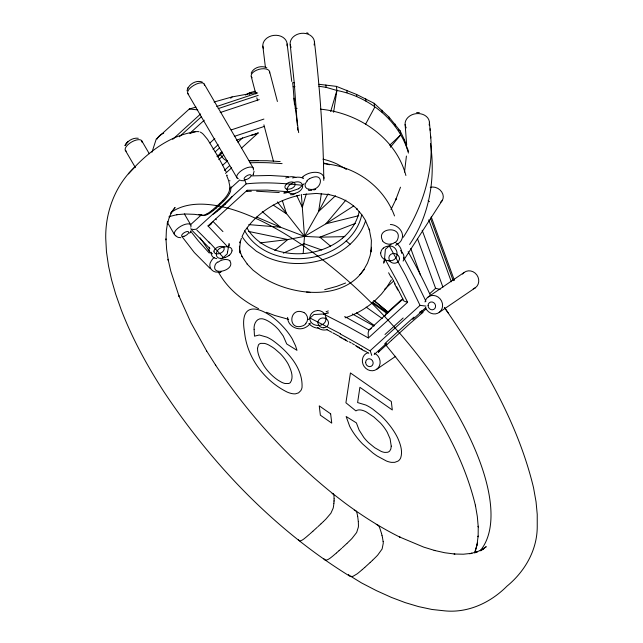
<?xml version="1.0" encoding="UTF-8"?>
<svg xmlns="http://www.w3.org/2000/svg" width="643" height="643" viewBox="0 0 643 643"><rect width="100%" height="100%" fill="white"/><g stroke="black" fill="none" stroke-linecap="round" stroke-linejoin="round"><path stroke-width="0.96" d="M334.103 498.727L333.966 495.954A26.009 8.906 -51.5 0 0 333.757 494.893L333.661 494.652A14.162 4.847 -51.5 0 0 333.227 493.985C287.686 457.406 247.868 413.706 215.55 365.047M254.089 171.263L253.173 174.727M334.103 498.839L334.063 500.262M314.403 41.425C319.756 87.512 323.325 134.049 323.783 180.362M287.156 189.894C286.979 182.556 303.118 177.54 302.652 187.033A9.251 6.06 -20.3 0 1 301.069 189.789L300.611 190.312A8.745 5.803 -19.3 0 1 297.5 192.498L295.258 193.302M334.063 500.302L333.998 501.789M229.037 243.488L229.012 243.93M239.517 248.222L239.453 246.165L239.566 250.537L240.345 241.27L240.008 242.869L241.406 238.215M406.416 156.04L404.527 172.083M333.998 501.829L333.894 503.308M333.886 503.429L333.452 506.813A25.977 8.898 -51.5 0 1 333.138 508.251L330.896 513.235L326.033 518.941A47.108 16.131 -51.5 0 1 324.426 520.541L323.887 521.063M209.015 241.937L223.346 257.473L227.228 253.937L228.361 247.563L208.002 225.926L247.217 190.248L267.287 190.111L289.471 191.871L298.673 188.737M303.183 253.575L304.493 236.391L301.334 194.371M371.501 247.242L370.995 251.903L371.389 240.426L369.195 229.069L369.685 230.499L365.144 219.866L362.017 214.995L356.375 208.428L357.227 209.256C349.43 201.484 339.086 196.613 328.356 194.491M383.919 262.296L383.943 262.022A11.791 0.812 -80.5 0 1 384.096 260.656L384.128 260.528M399.432 258.743L399.367 259.25A5.626 5.072 22.7 0 1 398.596 261.114L397.904 261.878M247.29 191.188L247.234 190.32M380.728 252.996L381.195 250.947A8.745 7.716 13.4 0 1 383.341 248.102M477.01 544.975L478.135 536.029L478.135 536.801L478.247 526.255L478.239 526.995L477.315 516.425L475.378 505.149L475.531 505.896C460.902 444.779 424.404 391.499 384.819 343.764L384.964 343.675M187.033 90.864C188.061 84.49 196.203 79.563 202.272 82.079M321.339 193.607L318.647 211.459L304.493 236.391L287.751 239.558L259.997 242.933M333.604 112.284L336.9 90.462L336.41 86.371L318.952 84.289M371.196 250.111L370.087 255.753L367.491 263.14L363.592 270.068L363.93 269.61L360.064 274.633L363.93 269.61M231.978 250.866L231.456 252.546A8.745 5.803 -19.3 0 1 229.326 255.207M213.99 251.164L214.063 250.794A5.626 3.424 -22.4 0 1 214.875 249.267L215.574 248.544A5.522 3.336 -22.8 0 1 222.06 246.462L222.438 246.55A5.056 3.183 -23.6 0 1 223.386 246.992M384.94 316.026L385.88 313.68L387.375 313.02M212.061 222.454L210.711 224.576L208.002 225.926M474.872 553.044L477.556 542.917L474.638 552.707M306.293 193.913L302.323 207.319L296.753 195.552M330.663 111.536L336.9 90.462C369.243 96.659 399.456 120.699 408.434 153.066M151.965 152.246L156.249 139.065L189.307 108.988L195.978 107.108M400.501 187.177L395.566 200.206L396.321 198.55L390.984 209.626M251.196 73.165C253.503 67.362 261.476 65.088 266.869 67.853M242.339 235.909L244.653 231.335M172.637 210.317L169.27 217.165L169.648 216.265L167.26 224.053L167.775 221.586L166.376 230.315L165.998 239.863L165.982 238.915L166.625 249.283L168.281 260.367L168.088 259.33L170.773 271.121L179.108 296.399L178.786 295.587L190.963 322.738L206.684 351.022L206.451 350.644L215.759 365.369M125.08 145.487L125.924 144.032L125.08 145.487C127.491 140.809 132.964 137.538 138.269 138.261M224.005 200.761L224.278 200.471A51.143 40.589 -77.2 0 0 226.159 198.39L226.513 197.964A27.898 22.135 -77.2 0 0 228.41 195.44L229.519 193.567M187.643 88.437L188.142 87.504M328.131 193.816L318.647 211.459L335.485 195.753M365.61 124.155L374.628 107.405L374.138 103.306L356.568 94.441L336.41 86.371M189.621 233.208L190.641 231.689M253.093 174.88L253.599 173.964M190.272 232.356L190.73 231.544M403.274 237.283C422.451 207.432 433.88 171.882 430.649 136.163M386.242 345.363L389.554 342.116A27.89 0.796 -41.6 0 1 391.474 340.34M387.022 286.915L391.346 279.93M404.825 258.454L442.344 200.327M409.615 244.485C429.685 215.148 435.649 178.336 430.448 143.574M245.417 230.13C257.98 211.852 278.403 199.812 299.879 195.134M170.773 213.363L175.097 207.512L173.24 209.819M386.523 287.622L381.436 294.084L375.383 300.249M345.894 200.077L325.929 223.812L304.493 236.391L280.469 227.204L256.573 217.021M390.341 147.247L400.645 134.99L400.155 130.899L389.023 117.106L374.138 103.306M134.371 167.461C115.097 185.698 105.155 212.319 105.749 238.666L106.457 251.839L108.522 265.937L111.536 279.705L115.692 294.148L121.286 310.006C132.257 338.459 146.909 365.345 163.386 390.952L163.595 391.274C212.206 464.672 274.834 529.961 350.033 576.321L352.79 576.433L356.913 573.998A47.108 25.881 -59.1 0 0 358.561 572.728L361.896 569.939M128.375 173.851L136.533 165.163C152.568 148.879 172.276 135.126 195.376 131.743M222.743 200.568L223.049 200.238A51.143 40.798 -77.8 0 0 224.929 198.157L225.331 197.674A27.898 22.256 -77.8 0 0 227.172 195.207L228.281 193.334A11.212 8.946 -77.8 0 0 229.366 190.633L229.784 186.14L228.747 181.101A46.682 37.246 -77.8 0 0 227.453 177.524L226.432 175.137L227.445 175.33M227.847 201.564L228.12 201.275A51.143 39.906 -75.5 0 0 230.001 199.193L230.411 198.711A27.898 21.766 -75.5 0 0 232.051 196.573M222.486 200.825L220.107 203.196M223.756 201.018L215.96 208.316M227.558 201.862L225.13 204.265M360.401 274.191C338.371 300.305 291.183 295.732 261.701 276.763L253.045 270.164L247.177 264.08L247.475 264.434L241.744 256.075L242.114 256.758L239.662 250.473L240.177 253.069L239.534 248.471M126.526 143.196L127.917 141.79L126.848 142.867M385.213 343.282L388.155 340.509A27.89 0.555 -41.8 0 1 390.084 338.732L390.494 338.355A51.143 1.021 -41.8 0 1 392.415 336.602L404.037 326.025A51.143 1.021 -41.8 0 1 406.151 324.112L406.625 323.678A27.898 0.555 -41.8 0 1 408.972 321.564L413.979 317.112M323.55 521.393L321.018 523.804M402.848 299.164C402.293 301.045 406.046 301.776 407.606 302.282L368.391 337.953L346.874 325.993L323.469 314.001L313.953 314.515L310.071 318.044L340.46 333.749M220.051 203.244L212.045 210.325M225.098 204.305L219.802 209.128M372.94 559.884L376.179 556.693A47.108 25.881 -59.1 0 0 377.738 555.054L382.111 549.009L383.26 543.263A25.977 14.275 -59.1 0 0 383.14 541.519M372.643 560.174L370.199 562.464M347.196 543.174L350.467 539.999A47.108 21.187 -55.1 0 0 352.051 538.376L356.664 532.484L358.36 527.099A25.977 11.687 -55.1 0 0 358.448 525.492L358.32 521.682M346.939 543.423L342.341 547.683M320.825 523.981L317.883 526.697M389.658 145.238L400.645 134.99M370.183 562.488L364.79 567.391M391.474 340.34L391.892 339.954A51.143 1.455 -41.6 0 1 393.805 338.202L405.428 327.633A51.143 1.455 -41.6 0 1 407.541 325.72L408.024 325.286A27.898 0.796 -41.6 0 1 410.379 323.172L420.112 314.773A46.682 1.326 -41.6 0 1 421.88 313.334L422.998 312.434L421.454 310.673M403.161 317.98L384.996 334.505M317.232 527.3L312.916 531.222M172.718 139.338L200.632 113.94M179.349 136.798L201.388 116.745M189.798 133.366L204.257 120.209M230.684 98.25L232.147 96.916L256.581 92.415M209.988 142.923L214.81 138.534M213.05 149.361L218.178 144.691M215.172 151.909L219.609 147.874M216.972 156.611L222.116 151.933M217.784 156.996L222.036 153.122M218.741 159.609L223.531 155.26M237.894 142.191L242.676 137.835M222.462 165.452L227.566 160.806M241.422 148.203L258.197 132.94L236.391 140.166M224.415 170.403L229.535 165.741M225.46 173.401L231.665 167.759M190.264 224.97L201.283 214.939M229.519 189.251L239.855 179.855M298.673 188.729L302.572 185.313C283.844 183.343 264.94 181.792 246.148 183.89L196.34 229.197L193.39 229.519L190.625 228.86M384.723 289.141L393.54 281.128M401.457 299.678L386.62 313.173L371.855 302.684M402.976 299.059L369.058 329.915L371.292 328.46M429.741 293.65L435.6 288.321L440.15 289.422M425.971 306.1L420.08 305.353L370.207 350.644L371.726 355.394M374.202 354.558L386.596 343.282M412.774 319.467L425.859 307.563M378.381 352.211L386.644 344.688M421.085 313.358L425.899 308.978M341.682 548.278L339.054 550.649M312.844 531.287L310.344 533.513M338.925 550.77L336.458 552.956M364.75 567.423L362.202 569.674M309.797 533.995L306.799 536.575A47.108 16.131 -51.5 0 1 305.208 537.886C303.52 539.356 299.429 542.531 298.537 539.863A25.977 8.898 -51.5 0 1 298.44 539.541M342.446 238.231L346.022 234.984A59.807 47.703 -6.8 0 0 353.634 225.428A59.212 47.22 -6.8 0 0 359.156 211.732M336.233 553.157L332.841 556.026A47.108 21.179 -55.1 0 1 331.225 557.32C329.256 558.904 325.205 561.982 323.742 558.646A25.977 11.678 -55.1 0 1 323.662 558.478M215.944 208.332L213.275 210.558M219.777 209.144L217.037 211.426M286.473 184.043L287.308 183.384A5.626 3.432 -22.8 0 1 289.286 182.347L289.824 182.178A5.401 3.303 -20.7 0 1 294.968 185.425A5.401 3.303 -20.7 0 1 287.027 189.058M274.818 250.513L287.751 239.558L248.415 231.392M420.514 311.509L420.393 311.614A46.682 0.932 -41.8 0 0 419.549 312.329M374.853 300.731C366.245 308.383 356.069 314.242 345.122 317.827M480.94 550.713L483.383 548.744M213.163 210.647L212.656 211.041A51.143 40.581 -77.2 0 1 210.502 212.632L210.012 212.962A27.89 22.135 -77.2 0 1 207.585 214.384L205.913 215.092A11.212 8.898 -77.2 0 1 203.477 215.558M211.812 210.51L211.426 210.816A51.143 40.798 -77.8 0 1 209.272 212.399L208.782 212.729A27.89 22.248 -77.8 0 1 206.347 214.159M216.876 211.547L216.498 211.852A51.143 39.906 -75.5 0 1 214.352 213.436L213.862 213.765A27.89 21.766 -75.5 0 1 212.962 214.336M228.707 255.657L229.302 255.191M383.332 248.094L383.927 247.651A9.251 8.214 14.9 0 1 387.448 246.245C399.014 243.705 401.063 261.773 388.637 260.785M483.866 548.375L486.261 546.679L480.297 550.746M439.249 312.377L475.442 287.702M464.214 272.399L428.125 296.994M376.806 369.186L395.718 356.286M353.722 205.937L325.929 223.812L358.73 215.702M258.197 132.94L254.958 134.475L251.775 135.094M245.441 95.035L249.524 92.785L255.223 91.185M309.564 178.69C325.929 170.21 322.247 192.683 308.624 189.058M386.298 345.412L386.66 345.203A46.682 1.326 -41.6 0 0 386.74 345.146M206.347 214.151L204.595 214.883A11.212 8.946 -77.8 0 1 202.232 215.325L198.864 214.465M482.146 549.636L483.359 549.05L476.487 552.08L477.371 551.75L469.639 553.719L471.954 553.301L463.378 554.21L454.046 554.009L454.906 554.057L444.843 552.763L434.129 550.368L435.038 550.593L423.697 547.105L399.544 536.969L400.211 537.291C380.479 527.525 361.856 515.638 344.23 502.472L333.002 493.816M283.33 253.165L304.075 243.697L321.725 249.99M395.493 245.296L396.811 244.718M192 132.771L193.278 132.273M169.101 216.619L177.46 214.561L176.536 214.714L185.176 213.99L194.532 214.336L203.477 215.55L200.391 214.826M355.442 223.378L319.901 237.171L304.493 236.391L277.374 201.926M345.604 283.008L336.819 286.344L324.715 289.655M313.8 189.99L315.689 189.331M216.699 106.497L257.682 92.913M218.186 108.627L258.221 95.365M220.203 112.533L259.266 99.593M231.223 129.91L263.919 119.068M234.325 136.372L264 126.542M225.235 257.457C213.098 262.207 213.733 247.684 224.52 246.88M214.063 102.012L232.147 96.916M328.428 312.908L327.946 313.037M286.971 192.667L286.802 192.707A11.791 9.01 -13.4 0 1 285.042 192.94L284.56 192.972M220.766 271.844L221.401 271.708M303.15 194.524L316.243 193.43L329.007 194.62M294.221 194.572L290.443 194.749M294.494 104.696L293.12 86.757L294.96 86.548M244.324 180.771L240.578 180.562M317.441 310.569L315.166 311.019A8.745 7.716 13.4 0 0 312.024 312.98L311.534 313.511A9.251 8.182 15.4 0 0 310.03 316.694C307.812 327.391 326.773 328.975 326.001 317.763M323.598 327.721L324.144 327.681M311.815 190.4L308.576 190.457M251.638 175.893L269.956 175.475L287.943 176.536M416.632 112.541L419.316 112.597M251.501 92.713L249.524 92.785L249.717 94.425M295.137 108.45L297.106 108.386M251.333 191.252L247.057 191.389L246.59 190.939M344.897 236.624L319.901 237.171L330.534 246.124M218.315 272.576L220.613 272.519M249.814 160.686L266.966 160.726L280.179 161.578M249.13 160.686L258.317 160.549M180.82 237.693L178.135 237.371L175.828 236.094M256.581 191.22L279.239 192.538M294.51 82.738L292.629 82.666L293.12 86.757M217.655 272.118C211.941 272.736 207.488 266.162 211.081 261.291A13.117 8.986 -28.3 0 1 214.175 257.417M306.55 292.043L310.111 292.324M248.785 224.616L280.469 227.204L262.248 211.635M282.092 163.619L269.039 162.783A278.21 177.645 36.8 0 0 250.014 162.816M390.389 224.495C397.929 224.584 405.532 232.943 401.345 240.297A13.117 11.003 22.6 0 1 398.17 243.617M189.307 108.988L197.747 109.897M320.415 109.149C358.143 112.838 395.775 137.449 405.902 175.499M318.864 86.25L326.154 87.36L336.9 90.462M324.096 163.732C355.097 166.023 383.839 186.486 394.521 215.952M288.691 319.362L274.794 315.488L266.483 312.313M420.016 305.337L405.701 275.767L389.296 245.883L385.398 249.307L384.578 258.301L396.795 280.581L407.606 302.282M435.6 288.321L417.484 238.641M306.799 32.761L308.222 33.364M303.809 312.522C288.892 305.714 287.043 332.029 303.199 325.679A9.524 8.439 15 0 0 305.915 323.598M398.395 129.999L400.155 130.899L404.423 139.852L408.265 151.378M326.523 329.521L328.661 330.639M258.574 308.68C242.202 300.514 227.228 288.361 218.443 272.077M329.192 330.92L331.852 332.318M344.68 316.525L368.953 329.996L368.134 332.929L368.391 337.953M332.913 332.881L333.444 333.162M333.974 333.452L334.505 333.733M335.035 334.014L337.149 335.156M352.356 313.937L374.025 326.089M337.679 335.437L339.793 336.586M340.846 337.165L341.899 337.736M343.997 338.901L346.095 340.067M339.56 336.884L347.903 341.497M349.237 341.827L351.319 343.008M352.364 343.603L354.438 344.801M355.475 345.395L356.511 345.998M357.548 346.601L359.606 347.807M360.635 348.41L362.692 349.623M356.158 346.223L364.316 351.038M364.734 350.845L366.775 352.075M367.796 352.694L368.809 353.304M273.195 205.053L286.497 213.846L282.309 200.423M345.5 168.796L337.109 164.053A66.43 52.983 -6.8 0 0 322.995 159.183M345.637 168.892L346.384 169.398M350.033 244.316L346.215 240.956M372.418 301.977L387.825 312.924M366.164 307.129L382.255 318.566M356.519 312.82L374.242 325.414M373.728 300.458L388.155 312.313M374.194 300.57L388.018 312.064M191.485 229.824L209.891 248.536M210.422 268.774L194.331 252.554L182.065 236.68M213.163 221.594L222.944 231.617M215.694 219.062L216.369 219.769M209.296 253.101L198.333 240.908L190.481 230.99M229.76 260.801C236.359 270.269 209.915 277.085 215.397 264.353A9.524 6.237 -19.9 0 1 217.688 261.966M348.884 575.172L361.567 582.952L376.356 590.612L391.418 597.411L405.283 602.644L418.529 606.598L432.016 609.484L444.659 610.85C468.217 613.213 490.657 602.563 506.965 586.175C524.744 571.587 537.13 550.312 537.243 526.858L537.235 514.368L536.045 501.781L533.521 487.651C517.776 422.146 482.724 363.166 444.9 308.142M444.353 307.41L448.316 313.053M200.134 237.87L209.682 251.839M348.811 575.067L348.651 574.818A25.977 14.275 -59.1 0 1 348.45 574.472M382.665 240.779C375.247 227.333 403.78 225.371 397.366 240.016A9.524 8.447 14.9 0 1 395.067 242.483M253.35 168.273L204.225 84.056M187.764 93.508L237.026 177.91M141.773 140.865L149.297 153.749M184.388 213.91L190.4 224.222M125.321 150.317L135.432 167.646M167.301 222.245L174.583 234.719M217.069 155.027L207.954 140.013A75.432 59.863 -77.2 0 0 207.118 138.84L203.469 134.483A16.429 13.037 -77.2 0 0 200.311 132.104M217.133 155.132L219.496 159.351M403.482 257.24L415.073 278.861L425.971 301.31M408.152 251.67L415.402 265.012A278.21 111.432 67.8 0 1 430.263 294.976M219.56 159.464L226.055 171.761M388.605 272.761L390.952 277.045M391.499 277.037L391.876 277.736M392.246 278.427L393.741 281.224M394.111 281.923L394.481 282.623M394.85 283.33L395.22 284.029M394.472 283.635L397.8 290.041M396.691 286.858L397.053 287.566M397.414 288.273L397.784 288.98M398.146 289.688L398.869 291.118M399.118 291.617L399.624 292.613M399.874 293.112L400.878 295.113M401.128 295.619L402.124 297.629M402.373 298.135L402.864 299.14M244.758 179.71L246.148 183.89M431.244 216.9L454.416 280.428M430.376 218.081L453.202 280.678M428.768 219.858L451.354 281.795M422.17 230.234L442.923 287.14M410.764 248.495L420.377 274.858M381.5 533.393L379.716 527.855A26.009 14.283 -59.1 0 0 379.065 526.537L378.896 526.295A14.162 7.78 -59.1 0 0 378.012 525.267A8.271 4.541 -59.1 0 0 376.235 524.567M269.538 71.429L277.406 101.498M251.26 76.533L255.818 93.926M256.83 97.792L257.586 100.686M263.911 124.838L273.516 161.554M381.508 533.441L381.982 535.298M381.99 535.354L382.424 537.251M382.44 537.323L383.14 541.519M357.685 516.345L356.994 513.13A26.009 11.695 -55.1 0 0 356.552 511.924L356.399 511.635A14.162 6.374 -55.1 0 0 355.764 510.815A8.271 3.721 -55.1 0 0 354.261 510.301M357.701 516.458L358.312 521.577M298.673 132.627L293.955 98.178M291.761 81.444L287.132 43.965M265.438 67.547L262.834 46.135M407.59 148.573L407.807 150.374M404.423 139.852L404.704 142.224M395.091 124.043L395.373 126.414M389.023 117.106L389.24 118.907M381.998 110.162L382.28 112.533M365.738 98.805L366.028 101.176M356.568 94.441L356.785 96.233M346.762 90.277L347.043 92.656M325.872 84.98L326.154 87.36M290.21 44.64L294.253 82.875L297.363 125.369M405.122 124.429L406.673 144.916M429.42 122.234L430.778 137.94M220.3 152.632L220.445 154.577L221.931 156.707A5.425 2.178 47.7 0 0 227.317 160.806M430.087 128.737L430.215 130.505M324.152 178.232C322.762 170.628 312.032 171.568 306.775 174.245A13.117 7.78 -13.7 0 0 302.66 176.913M297.476 127.298L297.637 130.143M287.614 317.361C287.413 326.138 298.32 331.571 305.658 327.351A13.117 12.209 8.6 0 0 309.677 324.128A12.418 11.574 9.6 0 0 310.36 323.059M231.07 186.735L230.604 190.867A11.212 8.898 -77.2 0 1 229.519 193.559M430.239 187.362A9.492 7.877 32.8 0 1 441.701 191.895A9.492 7.877 32.8 0 1 440.359 202.441M429.476 201.693A9.492 7.877 32.8 0 1 428.15 200.576M397.904 261.878A5.522 4.975 23.7 0 1 391.209 262.352L390.823 262.055A5.056 4.485 22.3 0 1 389.819 261.09M389.963 260.994A5.401 4.798 22.2 0 1 392.479 253.607A5.401 4.798 22.2 0 1 399.512 258.743M400.509 250.617A9.5 8.255 26.8 0 1 404.013 257.763A9.677 8.463 27.5 0 1 403.105 261.09M326.298 318.872A5.056 4.589 19.7 0 1 327.327 319.812L327.617 320.198A5.522 4.975 23.7 0 1 326.998 326.371L326.17 327.006A5.626 5.056 23 0 1 324.144 327.673M323.606 327.842A5.401 4.895 19.9 0 1 318.092 321.299A5.401 4.895 19.9 0 1 326.234 318.952M317.546 327.456A9.5 8.825 19.1 0 0 324.586 330.028A9.677 8.97 21.1 0 0 327.424 329.489M223.298 247.057A5.401 3.392 -23.4 0 1 220.453 253.197A5.401 3.392 -23.4 0 1 213.918 251.18M212.544 253.784A9.5 6.028 -27.6 0 1 209.079 249.331A9.677 6.036 -27.3 0 1 209.658 247.242M252.12 77.787A9.492 4.847 -14.7 0 1 258.92 69.364A9.492 4.847 -14.7 0 1 269.57 72.956M286.529 184.067A5.522 3.336 -22.8 0 0 285.645 188.608L285.942 188.785A5.056 3.078 -20.5 0 0 286.907 189.203M288.498 177.09A9.5 5.449 -18.2 0 1 295.844 177.524M285.709 178.047A9.677 5.53 -19.2 0 1 288.498 177.074M170.974 212.576A229.414 92.238 47.7 0 1 389.345 321.572A229.414 92.238 47.7 0 1 480.289 550.649M374.395 353.136A9.492 8.664 57.6 0 1 378.406 367.603A9.492 8.664 57.6 0 1 364.195 366.542A9.492 8.664 57.6 0 1 367.925 352.653M462.542 274.079A9.492 8.681 55.7 0 1 476.825 274.923A9.492 8.681 55.7 0 1 473.24 288.86M424.999 301.921A9.492 8.664 57.6 0 1 438.196 297.114A9.492 8.664 57.6 0 1 439.651 312.064A9.492 8.664 57.6 0 1 425.57 307.788M340.292 334.014A255.536 91.764 27.5 0 1 369.942 350.853M310.095 318.164A6.076 2.926 -56.3 0 1 308.262 319.499M379.266 350.459A4.822 1.736 85.4 0 1 378.574 352.107M384.932 258.904A11.092 3.577 -89.6 0 1 384.369 261.267M327.882 312.908A12.088 4.774 -11.8 0 1 326.154 313.286M326.178 313.479A11.035 7.788 -20.8 0 1 323.461 314.033M391.04 244.002A5.658 2.588 -55.4 0 1 389.296 245.787M384.337 261.162A16.903 5.972 88.8 0 1 383.702 263.276M328.292 310.899A17.49 11.309 -25.5 0 1 326.081 311.718M196.935 230.21A255.536 29.899 56.2 0 1 209.674 243.118M289.254 191.493A11.092 4.822 -18.5 0 1 286.955 192.241M229.149 244.139A12.088 3.657 83.6 0 1 228.996 245.706M228.94 244.943A11.035 0.563 -78.6 0 1 228.442 247M304.123 183.681A5.658 2.5 -54.7 0 1 302.572 185.208M223.338 257.409A6.068 2.676 -54.8 0 1 220.951 259.057M286.73 192.241A16.903 6.703 -18.1 0 1 283.635 193.037M227.405 252.128A17.49 2.596 -77.4 0 1 227.333 252.088M188.672 94.344A9.492 4.067 -30.3 0 1 194.13 85.157A9.492 4.067 -30.3 0 1 204.418 85.366M238.336 178.73A9.492 3.962 -30.6 0 1 243.311 169.414A9.492 3.962 -30.6 0 1 253.334 170.082M126.229 151.153A9.492 4.067 -30.3 0 1 131.686 141.966A9.492 4.067 -30.3 0 1 141.974 142.175M175.893 235.539A9.492 3.962 -30.6 0 1 181.061 226.111A9.492 3.962 -30.6 0 1 190.794 227.148M342.446 238.231A59.807 47.703 -6.8 0 1 329.063 246.767A59.212 47.22 -6.8 0 1 247.057 228.08M365.69 220.396A66.43 52.983 -6.8 0 1 265.672 256.613L256.396 251.268L248.528 244.637A66.43 52.983 -6.8 0 1 242.009 236.463M361.728 214.674A61.334 48.924 -6.8 0 1 308.182 258.028A61.334 48.924 -6.8 0 1 244.549 230.331M323.895 163.033A61.334 48.924 -6.8 0 1 329.353 164.793M406.191 127.861A12.201 9.733 -6.8 0 1 416.061 113.674A12.201 9.733 -6.8 0 1 429.13 125.031M398.13 243.576A12.418 10.441 23.4 0 1 397.125 244.203M394.923 242.347A8.351 7.419 15.8 0 1 382.448 240.916M430.521 144.474A12.201 9.733 -6.8 0 1 430.497 145.35M406.336 144.153A12.201 9.733 -6.8 0 1 406.569 143.26M396.217 243.118A12.289 10.577 28.5 0 1 401.746 253.398M388.629 260.745A7.82 6.904 19.1 0 1 380.616 252.988M263.469 48.715A12.201 9.733 -6.8 0 1 273.773 35.389A12.201 9.733 -6.8 0 1 287.051 45.806M292.613 177.934A12.289 6.872 -17.5 0 1 303.609 178.457M295.266 193.358A7.82 4.919 -19.6 0 1 287.22 189.886M291.126 47.365A12.201 9.733 -6.8 0 1 301.382 33.34A12.201 9.733 -6.8 0 1 314.089 44.978M302.258 177.798A12.418 7.298 -14.1 0 1 303.054 177.066M306.84 180.868A9.524 6.237 -20 0 1 309.556 178.682M308.455 189.259A8.351 5.425 -20.3 0 1 307.258 181.053M218.073 262.199A8.351 5.417 -20.2 0 1 229.937 260.672M157.061 139.073A12.201 9.733 -6.8 0 1 163.684 133.165M216.763 258.655A12.289 7.796 -29.1 0 1 211.234 252.233M224.52 246.944A7.82 5.056 -22.4 0 1 232.075 250.85M228.683 255.633A9.251 6.028 -19.7 0 1 225.227 257.433M319.016 328.203A12.289 11.51 19.1 0 1 308.841 323.493M317.433 310.465A7.82 7.041 16.6 0 1 325.937 317.763M303.93 312.361A8.351 7.419 15.9 0 1 305.746 323.461M332.109 493.647A8.271 2.829 -51.5 0 1 333.219 493.993M190.561 133.463A25.085 21.822 8.5 0 1 191.252 133.109M193.262 132.241A11.373 9.894 8.5 0 1 198.992 131.694M229.752 180.434A46.682 37.053 -77.2 0 1 229.905 180.892M254.106 329.312L254.491 336.152L259.306 334.995L266.958 337.181A33.758 13.567 47.7 0 1 272.672 340.388C287.582 351.215 303.022 367.812 302.033 387.456A43.837 17.626 47.7 0 1 300.771 390.663L298.553 392.865L295.499 393.821A32.672 13.133 47.7 0 1 291.633 393.524A33.677 13.543 47.7 0 1 287.075 392.021C264.377 380.672 247.097 357.757 244.541 332.238C238.039 295.33 267.327 309.709 282.068 325.679A29.345 11.799 47.7 0 1 287.743 332.222A29.248 11.759 47.7 0 1 292.316 339.038L295.555 345.838L296.978 350.347L286.73 343.965L283.25 336.016L278.781 329.923A18.39 7.394 47.7 0 0 274.674 325.784L271.692 323.389A23.839 9.589 47.7 0 0 269.674 321.998A21.5 8.648 47.7 0 0 262.087 318.759C256.332 317.996 253.575 324.49 254.106 329.312M257.53 348.313L257.642 350.628A32.849 13.206 47.7 0 0 260.978 360.707L263.734 365.529A22.232 8.938 47.7 0 0 268.123 371.332A22.867 9.195 47.7 0 0 278.194 380.286L281.433 382.167A19.66 7.901 47.7 0 0 284.994 383.485L288.538 383.525A22.987 9.243 47.7 0 0 290.323 382.585C294.164 377.023 290.797 369.452 288.136 364.034A21.766 8.753 47.7 0 0 286.456 361.262A22.368 8.994 47.7 0 0 284.503 358.521L283.812 357.637A20.295 8.158 47.7 0 0 280.075 353.465L274.979 349.012A28.581 11.494 47.7 0 0 272.238 347.051L268.878 345.066A21.918 8.817 47.7 0 0 264.474 343.41L260.825 343.362A22.585 9.082 47.7 0 0 258.422 344.978L257.53 348.313M391.241 446.129L390.84 448.959L389.754 450.96A25.374 10.2 47.7 0 1 387.424 452.294L384.9 452.415A22.159 8.914 47.7 0 1 381.138 451.378L374.708 447.713L368.495 442.617A20.295 8.158 47.7 0 1 363.825 437.457L359.099 430.03L356.383 422.885L346.135 416.503L349.671 426.253A32.785 13.181 47.7 0 0 354.237 433.856A34.425 13.841 47.7 0 0 357.13 437.738A32.93 13.238 47.7 0 0 362.564 443.919L372.715 452.841A51.842 20.841 47.7 0 0 377.256 456.064L386.475 461.031A34.063 13.696 47.7 0 0 391.539 462.373L394.77 462.333L398.001 461.119A41.385 16.638 47.7 0 0 400.75 457.703C402.807 451.177 400.444 444.184 397.776 438.188A34.987 14.066 47.7 0 0 393.87 431.212L392.921 429.781A38.516 15.48 47.7 0 0 389.811 425.497L386.507 421.47A32.15 12.924 47.7 0 0 380.576 415.386L372.787 409.125A33.565 13.495 47.7 0 0 365.835 405.042L357.612 402.566L359.895 387.311L392.31 409.961L391.306 401.497L350.427 372.94L345.918 402.775L355.9 410.909A25.776 10.36 47.7 0 1 361.631 410.154A22.127 8.898 47.7 0 1 366.373 411.978L373.888 417.01L380.294 422.877A21.131 8.496 47.7 0 1 384.112 427.45A22.36 8.994 47.7 0 1 387.223 432.225L390.1 438.823L391.241 446.129M330.639 413.827L319.249 405.87L320.359 415.185L331.748 423.134L330.639 413.827M365.634 362.387A4.019 3.665 60.1 0 0 371.276 366.245A4.019 3.665 60.1 0 0 371.268 359.445A4.019 3.665 60.1 0 0 365.634 362.387M428.077 305.578A4.019 3.665 60.1 0 0 433.72 309.436A4.019 3.665 60.1 0 0 433.712 302.636A4.019 3.665 60.1 0 0 428.077 305.578M246.454 179.485A4.019 1.624 -31.1 0 0 251.083 175.185A4.019 1.624 -31.1 0 0 245.28 176.913A4.019 1.624 -31.1 0 0 246.454 179.485M184.002 236.294A4.019 1.624 -31.1 0 0 188.64 231.994A4.019 1.624 -31.1 0 0 182.837 233.722A4.019 1.624 -31.1 0 0 184.002 236.294"/></g></svg>
